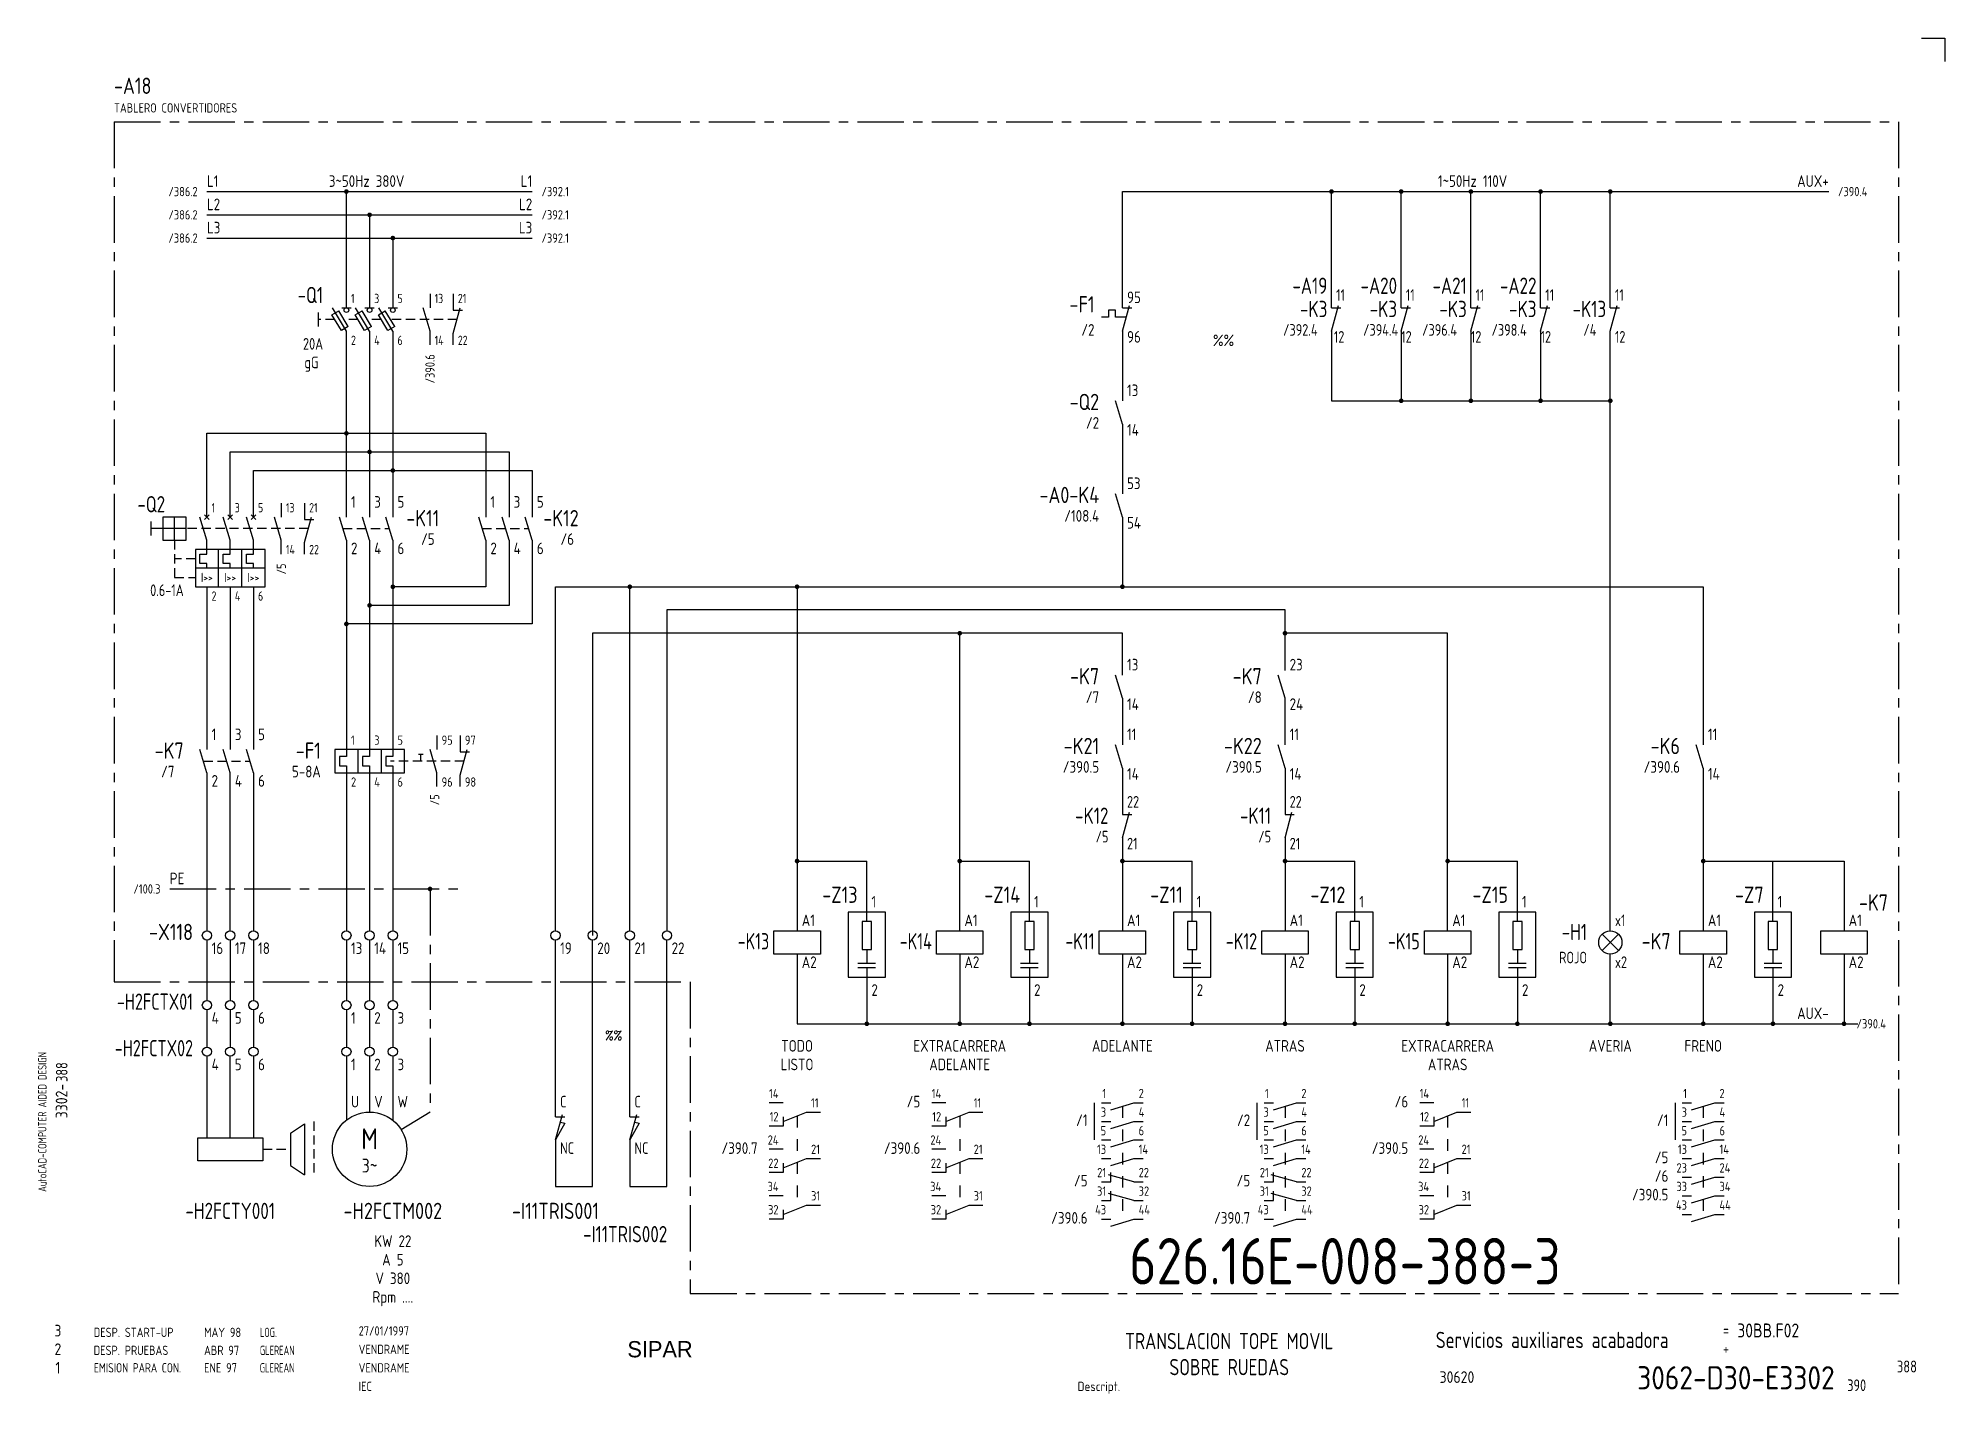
# Model space of a CAD drawing. Extents: x 10 to 420, y 5 to 297.
import ezdxf
from ezdxf.enums import TextEntityAlignment as Align

# ---------------------------------------------------------------- set-up
doc = ezdxf.new("R2010")
doc.units = 0
doc.header["$LTSCALE"] = 8
doc.header["$MEASUREMENT"] = 0
for name, pattern in [('CENTER', [2, 1.25, -0.25, 0.25, -0.25]), ('HIDDEN', [0.375, 0.25, -0.125]), ('HIDDEN1', [0.625, 0.3125, -0.3125])]:
    doc.linetypes.add(name, pattern=pattern)
doc.layers.get('0').update_dxf_attribs({"linetype": 'CONTINUOUS'})
doc.layers.add('CART', color=7, linetype='CONTINUOUS')
doc.styles.add('DIN', font='DIN', dxfattribs={"width": 0.85})
doc.styles.add('SIMPLEX', font='SIMPLEX', dxfattribs={"width": 0.9})
doc.styles.add('UNIV', font='UNIV')

# ---------------------------------------------------------------- blocks, each defined once
blk = doc.blocks.new('WB-FG100')
at = {"layer": 'CART', "color": 1}
for p, q in [((415, 297), (420, 297)), ((420, 297), (420, 292))]:
    blk.add_line(p, q, dxfattribs=at)
at = {"layer": 'CART', "color": 1, "style": 'DIN', "width": 0.8}
blk.add_text('AutoCAD-COMPUTER AIDED DESIGN', height=1.8, rotation=90, dxfattribs=at).set_placement((11.47, 48.84))
at = {"layer": 'CART', "color": 3, "style": 'DIN', "width": 0.8}
for s, p in [('=', (372.24, 17.91)), ('+', (372.24, 13.87))]:
    blk.add_text(s, height=2.5, dxfattribs=at).set_placement(p)
at = {"layer": 'CART', "color": 7, "style": 'DIN', "width": 0.9}
blk.add_attdef('FILE', text='', height=2.5, rotation=90, dxfattribs=at).set_placement((15.95, 68.38), align=Align.CENTER)
for tag, p in [('MOD-3', (13.92, 19)), ('MOD-2', (13.92, 15)), ('MOD-1', (13.92, 11)), ('NR.COMMESSA', (315, 9))]:
    blk.add_attdef(tag, text='', height=2.5, dxfattribs=at).set_placement(p, align=Align.MIDDLE)
at = {"layer": 'CART', "color": 7, "style": 'DIN'}
for tag, width, p in [('REV-3', 0.9, (21.66, 19)), ('DATA-3', 0.9, (45.37, 19)), ('NOME-3', 0.9, (57.37, 19)), ('REV-2', 0.9, (21.66, 15)), ('DATA-2', 0.9, (45.37, 15)), ('NOME-2', 0.9, (57.37, 15)), ('REV-1', 0.9, (21.66, 11)), ('DATA-1', 0.9, (45.37, 11)), ('NOME-1', 0.7, (57.37, 11))]:
    blk.add_attdef(tag, text='', height=2, dxfattribs=dict(at, width=width)).set_placement(p, align=Align.MIDDLE_LEFT)
at = {"layer": 'CART', "color": 7, "style": 'DIN', "width": 0.9}
for tag, p, height in [('DATA', (78.64, 17.94), 2), ('ESECUTORE', (78.64, 13.97), 2), ('CONTROLLORE', (78.64, 9.99), 2), ('SEGUE', (398.93, 5.65), 2.8), ('NORMA', (78.64, 6.01), 2)]:
    blk.add_attdef(tag, p, '', height=height, dxfattribs=at)
at = {"layer": 'CART', "color": 2, "style": 'DIN', "width": 0.9}
for tag, p in [('TITOLO-1/3', (266.5, 18.23)), ('TITOLO-1/2', (266.5, 15.73)), ('TITOLO-2/3', (266.5, 13.18)), ('TITOLO-2/2', (266.5, 10.68)), ('TITOLO-3/3', (266.5, 8.13))]:
    blk.add_attdef(tag, text='', height=3.5, dxfattribs=at).set_placement(p, align=Align.MIDDLE)
at = {"layer": 'CART', "color": 3, "style": 'DIN', "width": 0.9}
blk.add_attdef('ASSIEME', text='', height=3.5, dxfattribs=at).set_placement((334, 17), align=Align.MIDDLE)
at = {"layer": 'CART', "color": 3, "style": 'DIN', "width": 0.85}
for tag, p in [('=', (375.33, 16.63)), ('+', (375.33, 12.76))]:
    blk.add_attdef(tag, text='', height=3, dxfattribs=at).set_placement(p, align=Align.BOTTOM_LEFT)
at = {"layer": 'CART', "color": 3, "style": 'DIN', "width": 0.9}
blk.add_attdef('FOGLIO', text='', height=2.8, dxfattribs=at).set_placement((414.2, 9.56), align=Align.RIGHT)
at = {"layer": 'CART', "color": 2, "style": 'DIN', "width": 0.9}
blk.add_attdef('DISEGNO', text='', height=5, dxfattribs=at).set_placement((395.27, 6.35), align=Align.RIGHT)
at = {"layer": 'CART', "color": 1, "style": 'DIN', "width": 0.9}
blk.add_attdef('TIPOLOGIA', (233.37, 6), '', height=2, dxfattribs=at)
blk = doc.blocks.new('DESP')
at = {"linetype": 'Continuous', "style": 'DIN'}
for s, width, p in [('DESP. START-UP', 0.85, (21.62, 17.59)), ('MAY 98', 0.85, (45.38, 17.59)), ('LOG.', 0.7, (57.38, 17.59))]:
    blk.add_text(s, height=2, dxfattribs=dict(at, width=width)).set_placement(p)
blk = doc.blocks.new('D')
at = {"linetype": 'Continuous'}
blk.add_blockref('DESP', (-5.04, -5.13), dxfattribs=at)

msp = doc.modelspace()

# ---------------------------------------------------------------- linework, layer by layer
at = {"color": 3, "linetype": 'CENTER'}
for p, q in [((26, 279), (410, 279)), ((26, 279), (26, 94)), ((410, 279), (410, 27)), ((26, 94), (150, 94)), ((150, 94), (150, 27)), ((150, 27), (410, 27))]:
    msp.add_line(p, q, dxfattribs=at)
for p, q in [((46, 264), (116, 264)), ((76, 239), (76, 264)), ((46, 259), (116, 259)), ((81, 259), (81, 239)), ((46, 254), (116, 254)), ((86, 254), (86, 239)), ((70, 235), (70, 238)), ((72.9, 237.5), (74.37, 238.38)), ((76, 234), (73, 239)), ((76.4, 235), (74.37, 238.38)), ((75, 239), (77, 239)), ((77.9, 237.5), (79.37, 238.38)), ((81, 234), (78, 239)), ((81.4, 235), (79.37, 238.38)), ((80, 239), (82, 239)), ((82.9, 237.5), (84.37, 238.38)), ((86, 234), (83, 239)), ((86.4, 235), (84.37, 238.38)), ((85, 239), (87, 239)), ((94, 234), (92.5, 239)), ((94, 242), (94, 239)), ((99, 242), (99, 238.5)), ((99, 233.5), (100.5, 239)), ((99, 238.5), (101, 238.5)), ((241.5, 238.5), (240, 238.5)), ((240, 238.5), (240, 237)), ((241.5, 237), (241.5, 238.5)), ((243, 234), (244.5, 239.5)), ((243, 239), (245, 239)), ((288, 234), (289.5, 239.5)), ((288, 239), (290, 239)), ((303, 234), (304.5, 239.5)), ((303, 239), (305, 239)), ((318, 234), (319.5, 239.5)), ((318, 239), (320, 239)), ((333, 234), (334.5, 239.5)), ((333, 239), (335, 239)), ((348, 234), (349.5, 239.5)), ((348, 239), (350, 239)), ((74.93, 234.12), (72.9, 237.5)), ((76.4, 235), (74.93, 234.12)), ((76, 194), (76, 234)), ((79.93, 234.12), (77.9, 237.5)), ((81.4, 235), (79.93, 234.12)), ((81, 234), (81, 194)), ((84.93, 234.12), (82.9, 237.5)), ((86.4, 235), (84.93, 234.12)), ((86, 234), (86, 194)), ((94, 231), (94, 234)), ((240, 237), (238.5, 237)), ((243.82, 237), (241.5, 237)), ((99, 231), (99, 233.5)), ((243, 214), (241.5, 219)), ((62, 197), (62, 194)), ((67, 197), (67, 193.5)), ((243, 194), (241.5, 199)), ((34, 190), (34, 193)), ((36.5, 194), (36.5, 189)), ((41.5, 194), (36.5, 194)), ((39, 189), (39, 194)), ((41.5, 189), (41.5, 194)), ((46, 189), (44.5, 194)), ((45.5, 193.5), (46.5, 194.5)), ((45.5, 194.5), (46.5, 193.5)), ((51, 189), (49.5, 194)), ((50.5, 194.5), (51.5, 193.5)), ((50.5, 193.5), (51.5, 194.5)), ((56, 189), (54.5, 194)), ((55.5, 194.5), (56.5, 193.5)), ((55.5, 193.5), (56.5, 194.5)), ((62, 189), (60.5, 194)), ((67, 188.5), (68.5, 194)), ((67, 193.5), (69, 193.5)), ((76, 189), (74.5, 194)), ((81, 189), (79.5, 194)), ((86, 189), (84.5, 194)), ((106, 189), (104.5, 194)), ((111, 189), (109.5, 194)), ((116, 189), (114.5, 194)), ((41.5, 191.5), (34, 191.5)), ((36.5, 189), (41.5, 189)), ((46, 186), (46, 189)), ((51, 186), (51, 189)), ((56, 186), (56, 189)), ((62, 186), (62, 189)), ((76, 189), (76, 142.5)), ((81, 189), (81, 142.5)), ((86, 189), (86, 142.5)), ((43.5, 187), (43.5, 179)), ((58.5, 187), (43.5, 187)), ((44.5, 186), (46, 186)), ((44.5, 184), (44.5, 186)), ((48.5, 179), (48.5, 187)), ((49.5, 184), (49.5, 186)), ((49.5, 186), (51, 186)), ((53.5, 179), (53.5, 187)), ((54.5, 186), (56, 186)), ((54.5, 184), (54.5, 186)), ((58.5, 179), (58.5, 187)), ((67, 186), (67, 188.5)), ((58.5, 183), (43.5, 183)), ((46, 184), (44.5, 184)), ((46, 183), (46, 184)), ((51, 184), (49.5, 184)), ((51, 183), (51, 184)), ((56, 184), (54.5, 184)), ((56, 183), (56, 184)), ((43.5, 179), (58.5, 179)), ((243, 155), (241.5, 160)), ((278, 155), (276.5, 160)), ((46, 139), (44.5, 144)), ((51, 139), (49.5, 144)), ((56, 139), (54.5, 144)), ((88.5, 144), (73.5, 144)), ((73.5, 144), (73.5, 139)), ((76, 144), (76, 142.5)), ((78.5, 144), (78.5, 139)), ((81, 144), (81, 142.5)), ((83.5, 144), (83.5, 139)), ((86, 144), (86, 142.5)), ((88.5, 139), (88.5, 144)), ((95.5, 139), (94, 144)), ((95.5, 147), (95.5, 144)), ((100.5, 147), (100.5, 143.5)), ((100.5, 138.5), (102, 144)), ((243, 140), (241.5, 145)), ((278, 140), (276.5, 145)), ((368, 140), (366.5, 145)), ((76, 142.5), (74.5, 142.5)), ((74.5, 142.5), (74.5, 140.5)), ((74.5, 140.5), (76, 140.5)), ((76, 140.5), (76, 105)), ((76, 140.5), (76, 139)), ((81, 142.5), (79.5, 142.5)), ((79.5, 142.5), (79.5, 140.5)), ((79.5, 140.5), (81, 140.5)), ((81, 140.5), (81, 105)), ((81, 140.5), (81, 139)), ((86, 142.5), (84.5, 142.5)), ((84.5, 142.5), (84.5, 140.5)), ((84.5, 140.5), (86, 140.5)), ((86, 140.5), (86, 105)), ((86, 140.5), (86, 139)), ((91.5, 143), (92.5, 143)), ((92, 141.5), (92, 143)), ((100.5, 143.5), (102.5, 143.5)), ((73.5, 139), (88.5, 139)), ((95.5, 136), (95.5, 139)), ((100.5, 136), (100.5, 138.5)), ((243, 125), (244.5, 130.5)), ((243, 130), (245, 130)), ((278, 125), (279.5, 130.5)), ((278, 130), (280, 130)), ((173, 120), (188, 120)), ((188, 107), (188, 120)), ((208, 120), (223, 120)), ((223, 107), (223, 120)), ((243, 120), (258, 120)), ((258, 107), (258, 120)), ((278, 120), (293, 120)), ((293, 107), (293, 120)), ((313, 120), (328, 120)), ((328, 107), (328, 120)), ((368, 120), (398.3, 120)), ((383, 107), (383, 120)), ((187, 107), (187, 101)), ((189, 107), (187, 107)), ((189, 101), (189, 107)), ((222, 107), (222, 101)), ((224, 107), (222, 107)), ((224, 101), (224, 107)), ((257, 107), (257, 101)), ((259, 107), (257, 107)), ((259, 101), (259, 107)), ((292, 107), (292, 101)), ((294, 107), (292, 107)), ((294, 101), (294, 107)), ((327, 107), (327, 101)), ((329, 107), (327, 107)), ((329, 101), (329, 107)), ((382, 107), (382, 101)), ((384, 107), (382, 107)), ((384, 101), (384, 107)), ((46, 103), (46, 90)), ((51, 103), (51, 90)), ((56, 103), (56, 90)), ((76, 103), (76, 90)), ((81, 103), (81, 90)), ((86, 103), (86, 90)), ((187, 101), (189, 101)), ((188, 101), (188, 98)), ((222, 101), (224, 101)), ((223, 101), (223, 98)), ((257, 101), (259, 101)), ((258, 101), (258, 98)), ((292, 101), (294, 101)), ((293, 101), (293, 98)), ((327, 101), (329, 101)), ((328, 101), (328, 98)), ((382, 101), (384, 101)), ((383, 101), (383, 98)), ((186.1, 98), (189.9, 98)), ((189.9, 97), (186.1, 97)), ((188, 97), (188, 85)), ((221.1, 98), (224.9, 98)), ((224.9, 97), (221.1, 97)), ((223, 97), (223, 85)), ((256.1, 98), (259.9, 98)), ((259.9, 97), (256.1, 97)), ((258, 97), (258, 85)), ((291.1, 98), (294.9, 98)), ((294.9, 97), (291.1, 97)), ((293, 97), (293, 85)), ((326.1, 98), (329.9, 98)), ((329.9, 97), (326.1, 97)), ((328, 97), (328, 85)), ((381.1, 98), (384.9, 98)), ((384.9, 97), (381.1, 97)), ((383, 97), (383, 85)), ((46, 88), (46, 80)), ((51, 88), (51, 80)), ((56, 88), (56, 80)), ((76, 88), (76, 80)), ((81, 88), (81, 80)), ((86, 88), (86, 80)), ((51, 60.5), (51, 78)), ((76, 78), (76, 64.24)), ((81, 78), (81, 66)), ((86, 78), (86, 64.24)), ((170, 68), (167, 68)), ((170, 64), (175, 66)), ((175, 66), (178, 66)), ((205, 68), (202, 68)), ((205, 64), (210, 66)), ((210, 66), (213, 66)), ((237, 60), (237, 68)), ((238.5, 68), (240.5, 68)), ((240.5, 66.5), (245.5, 68)), ((245.5, 68), (247.5, 68)), ((272, 60), (272, 68)), ((273.5, 68), (275.5, 68)), ((275.5, 66.5), (280.5, 68)), ((280.5, 68), (282.5, 68)), ((310, 68), (307, 68)), ((310, 64), (315, 66)), ((315, 66), (318, 66)), ((362, 60), (362, 68)), ((363.5, 68), (365.5, 68)), ((365.5, 66.5), (370.5, 68)), ((370.5, 68), (372.5, 68)), ((64, 61.5), (67, 63.5)), ((67, 63.5), (67, 52.5)), ((121, 60), (122.5, 65.5)), ((121, 65), (123, 65)), ((123.02, 63.59), (121, 60)), ((122.06, 63.86), (123.02, 63.59)), ((137, 60), (138.5, 65.5)), ((137, 65), (139, 65)), ((139.02, 63.59), (137, 60)), ((138.06, 63.86), (139.02, 63.59)), ((170, 63), (167, 63)), ((170, 65), (170, 63)), ((205, 63), (202, 63)), ((205, 65), (205, 63)), ((238.5, 64), (240.5, 64)), ((240.5, 62.5), (245.5, 64)), ((245.5, 64), (247.5, 64)), ((273.5, 64), (275.5, 64)), ((275.5, 62.5), (280.5, 64)), ((280.5, 64), (282.5, 64)), ((310, 63), (307, 63)), ((310, 65), (310, 63)), ((363.5, 64), (365.5, 64)), ((365.5, 62.5), (370.5, 64)), ((370.5, 64), (372.5, 64)), ((44, 55.5), (44, 60.5)), ((44, 60.5), (58, 60.5)), ((58, 60.5), (58, 55.5)), ((64, 61.5), (64, 54.5)), ((170, 58), (167, 58)), ((205, 58), (202, 58)), ((238.5, 60), (240.5, 60)), ((240.5, 58.5), (245.5, 60)), ((245.5, 60), (247.5, 60)), ((273.5, 60), (275.5, 60)), ((275.5, 58.5), (280.5, 60)), ((280.5, 60), (282.5, 60)), ((310, 58), (307, 58)), ((363.5, 60), (365.5, 60)), ((365.5, 58.5), (370.5, 60)), ((370.5, 60), (372.5, 60)), ((58, 55.5), (44, 55.5)), ((64, 54.5), (67, 52.5)), ((170, 54), (175, 56)), ((170, 55), (170, 53)), ((175, 56), (178, 56)), ((205, 54), (210, 56)), ((205, 55), (205, 53)), ((210, 56), (213, 56)), ((238.5, 56), (240.5, 56)), ((240.5, 54.5), (245.5, 56)), ((245.5, 56), (247.5, 56)), ((273.5, 56), (275.5, 56)), ((275.5, 54.5), (280.5, 56)), ((280.5, 56), (282.5, 56)), ((310, 54), (315, 56)), ((310, 55), (310, 53)), ((315, 56), (318, 56)), ((363.5, 56), (365.5, 56)), ((365.5, 54.5), (370.5, 56)), ((370.5, 56), (372.5, 56)), ((170, 53), (167, 53)), ((205, 53), (202, 53)), ((238.5, 51), (240.5, 51)), ((245.5, 51), (240, 52.5)), ((240.5, 51), (240.5, 53)), ((245.5, 51), (247.5, 51)), ((273.5, 51), (275.5, 51)), ((280.5, 51), (275, 52.5)), ((275.5, 51), (275.5, 53)), ((280.5, 51), (282.5, 51)), ((310, 53), (307, 53)), ((363.5, 52), (365.5, 52)), ((365.5, 50.5), (370.5, 52)), ((370.5, 52), (372.5, 52)), ((170, 48), (167, 48)), ((170, 44), (175, 46)), ((175, 46), (178, 46)), ((205, 48), (202, 48)), ((205, 44), (210, 46)), ((210, 46), (213, 46)), ((238.5, 47), (240.5, 47)), ((245.5, 47), (240, 48.5)), ((240.5, 47), (240.5, 49)), ((245.5, 47), (247.5, 47)), ((273.5, 47), (275.5, 47)), ((280.5, 47), (275, 48.5)), ((275.5, 47), (275.5, 49)), ((280.5, 47), (282.5, 47)), ((310, 48), (307, 48)), ((310, 44), (315, 46)), ((315, 46), (318, 46)), ((363.5, 48), (365.5, 48)), ((365.5, 46.5), (370.5, 48)), ((370.5, 48), (372.5, 48)), ((170, 43), (167, 43)), ((170, 45), (170, 43)), ((205, 43), (202, 43)), ((205, 45), (205, 43)), ((238.5, 43), (240.5, 43)), ((240.5, 41.5), (245.5, 43)), ((245.5, 43), (247.5, 43)), ((273.5, 43), (275.5, 43)), ((275.5, 41.5), (280.5, 43)), ((280.5, 43), (282.5, 43)), ((310, 43), (307, 43)), ((310, 45), (310, 43)), ((363.5, 44), (365.5, 44)), ((365.5, 42.5), (370.5, 44)), ((370.5, 44), (372.5, 44))]:
    msp.add_line(p, q)
at = {"color": 7}
for p, q in [((243, 239), (243, 264)), ((243, 264), (395, 264)), ((288, 239), (288, 264)), ((303, 239), (303, 264)), ((318, 239), (318, 264)), ((333, 239), (333, 264)), ((348, 239), (348, 264)), ((243, 234), (243, 219)), ((288, 234), (288, 219)), ((303, 234), (303, 219)), ((318, 234), (318, 219)), ((333, 234), (333, 219)), ((348, 105), (348, 234)), ((243, 214), (243, 199)), ((46, 212), (106, 212)), ((106, 212), (106, 194)), ((51, 208), (111, 208)), ((111, 208), (111, 194)), ((56, 204), (116, 204)), ((116, 204), (116, 194)), ((243, 194), (243, 179)), ((106, 189), (106, 179)), ((111, 189), (111, 175)), ((116, 189), (116, 171)), ((106, 179), (86, 179)), ((173, 179), (173, 105)), ((111, 175), (81, 175)), ((116, 171), (76, 171)), ((243, 155), (243, 145)), ((243, 140), (243, 130)), ((278, 140), (278, 130)), ((243, 125), (243, 105)), ((278, 125), (278, 105)), ((184, 109), (184, 95)), ((192, 109), (184, 109)), ((192, 95), (192, 109)), ((219, 109), (219, 95)), ((227, 109), (219, 109)), ((227, 95), (227, 109)), ((254, 109), (254, 95)), ((262, 109), (254, 109)), ((262, 95), (262, 109)), ((289, 109), (289, 95)), ((297, 109), (289, 109)), ((297, 95), (297, 109)), ((324, 109), (324, 95)), ((332, 109), (324, 109)), ((332, 95), (332, 109)), ((379, 109), (379, 95)), ((387, 109), (379, 109)), ((387, 95), (387, 109)), ((173, 100), (173, 85)), ((208, 100), (208, 85)), ((243, 100), (243, 85)), ((278, 100), (278, 85)), ((313, 100), (313, 85)), ((348, 85), (348, 100)), ((368, 100), (368, 85)), ((398.3, 100), (398.3, 85)), ((184, 95), (192, 95)), ((219, 95), (227, 95)), ((254, 95), (262, 95)), ((289, 95), (297, 95)), ((324, 95), (332, 95)), ((379, 95), (387, 95)), ((173, 85), (401.25, 85))]:
    msp.add_line(p, q, dxfattribs=at)
at = {"linetype": 'HIDDEN'}
for p, q in [((73.5, 236.5), (70, 236.5)), ((78.5, 236.5), (75.5, 236.5)), ((83.5, 236.5), (80.5, 236.5)), ((99.82, 236.5), (85.5, 236.5)), ((39, 189), (39, 181)), ((67.82, 191.5), (41.5, 191.5)), ((75.25, 191.5), (85.25, 191.5)), ((105.25, 191.5), (115.25, 191.5)), ((43.5, 185), (39, 185)), ((39, 181), (43.5, 181)), ((45.25, 141.5), (55.25, 141.5)), ((101.32, 141.5), (85.5, 141.5)), ((69, 64), (69, 52)), ((58, 58), (64, 58))]:
    msp.add_line(p, q, dxfattribs=at)
at = {"linetype": 'Continuous'}
for p, q in [((288, 219), (348, 219)), ((46, 194), (46, 212)), ((51, 194), (51, 208)), ((56, 194), (56, 204)), ((46, 179), (46, 144)), ((51, 179), (51, 144)), ((56, 179), (56, 144)), ((121, 105), (121, 179)), ((121, 179), (368, 179)), ((137, 105), (137, 179)), ((368, 179), (368, 145)), ((278, 174), (145, 174)), ((145, 174), (145, 105)), ((278, 161), (278, 174)), ((243, 169), (129, 169)), ((129, 169), (129, 104)), ((208, 105), (208, 169)), ((243, 160), (243, 169)), ((313, 169), (278, 169)), ((313, 105), (313, 169)), ((278, 145), (278, 155)), ((368, 140), (368, 105)), ((46, 139), (46, 105)), ((51, 105), (51, 139)), ((56, 139), (56, 105)), ((398.3, 120), (398.3, 105)), ((121, 65), (121, 103)), ((129, 50), (129, 103)), ((137, 65), (137, 103)), ((145, 50), (145, 103)), ((168, 105), (178, 105)), ((168, 100), (168, 105)), ((178, 105), (178, 100)), ((203, 105), (213, 105)), ((203, 100), (203, 105)), ((213, 105), (213, 100)), ((238, 100), (238, 105)), ((238, 105), (248, 105)), ((248, 105), (248, 100)), ((273, 100), (273, 105)), ((273, 105), (283, 105)), ((283, 105), (283, 100)), ((308, 105), (318, 105)), ((308, 100), (308, 105)), ((318, 105), (318, 100)), ((346.23, 100.73), (349.77, 104.27)), ((349.77, 100.73), (346.23, 104.27)), ((363, 105), (373, 105)), ((363, 100), (363, 105)), ((373, 105), (373, 100)), ((393.3, 100), (393.3, 105)), ((393.3, 105), (403.3, 105)), ((403.3, 105), (403.3, 100)), ((178, 100), (168, 100)), ((213, 100), (203, 100)), ((248, 100), (238, 100)), ((283, 100), (273, 100)), ((318, 100), (308, 100)), ((373, 100), (363, 100)), ((403.3, 100), (393.3, 100)), ((46, 78), (46, 60.5)), ((56, 78), (56, 60.5)), ((121, 60), (121, 50)), ((137, 60), (137, 50)), ((121, 50), (129, 50)), ((137, 50), (145, 50))]:
    msp.add_line(p, q, dxfattribs=at)
at = {"color": 7, "linetype": 'CENTER'}
msp.add_line((38, 114), (101, 114), dxfattribs=at)
at = {"linetype": 'CENTER'}
for p, q in [((94, 114), (94, 66)), ((94, 66), (87.81, 62.19))]:
    msp.add_line(p, q, dxfattribs=at)
at = {"linetype": 'HIDDEN1'}
for p, q in [((243, 67.25), (243, 42.25)), ((278, 67.25), (278, 42.25)), ((368, 67.25), (368, 43.25)), ((173, 65.2), (173, 45.2)), ((208, 65.2), (208, 45.2)), ((313, 65.2), (313, 45.2))]:
    msp.add_line(p, q, dxfattribs=at)
at = {"const_width": 0.5}
for points in [[(75.75, 264, 1), (76.25, 264, 1)], [(80.75, 259, 1), (81.25, 259, 1)], [(85.75, 254, 1), (86.25, 254, 1)], [(172.75, 120, 1), (173.25, 120, 1)], [(207.75, 120, 1), (208.25, 120, 1)], [(242.75, 120, 1), (243.25, 120, 1)], [(277.75, 120, 1), (278.25, 120, 1)], [(312.75, 120, 1), (313.25, 120, 1)], [(367.75, 120, 1), (368.25, 120, 1)], [(187.75, 85, 1), (188.25, 85, 1)], [(222.75, 85, 1), (223.25, 85, 1)], [(257.75, 85, 1), (258.25, 85, 1)], [(292.75, 85, 1), (293.25, 85, 1)], [(327.75, 85, 1), (328.25, 85, 1)], [(382.75, 85, 1), (383.25, 85, 1)]]:
    msp.add_lwpolyline(points, format="xyb", close=True, dxfattribs=at)
at = {"linetype": 'Continuous', "const_width": 0.5}
for points in [[(287.75, 264, 1), (288.25, 264, 1)], [(302.75, 264, 1), (303.25, 264, 1)], [(317.75, 264, 1), (318.25, 264, 1)], [(332.75, 264, 1), (333.25, 264, 1)], [(347.75, 264, 1), (348.25, 264, 1)], [(302.75, 219, 1), (303.25, 219, 1)], [(317.75, 219, 1), (318.25, 219, 1)], [(332.75, 219, 1), (333.25, 219, 1)], [(136.75, 179, 1), (137.25, 179, 1)], [(172.75, 179, 1), (173.25, 179, 1)], [(242.75, 179, 1), (243.25, 179, 1)], [(207.75, 169, 1), (208.25, 169, 1)], [(277.75, 169, 1), (278.25, 169, 1)], [(312.75, 85, 1), (313.25, 85, 1)], [(347.75, 85, 1), (348.25, 85, 1)]]:
    msp.add_lwpolyline(points, format="xyb", close=True, dxfattribs=at)
at = {"color": 7, "const_width": 0.5}
for points in [[(347.75, 219, 1), (348.25, 219, 1)], [(75.75, 212, 1), (76.25, 212, 1)], [(80.75, 208, 1), (81.25, 208, 1)], [(85.75, 204, 1), (86.25, 204, 1)], [(85.75, 179, 1), (86.25, 179, 1)], [(80.75, 175, 1), (81.25, 175, 1)], [(75.75, 171, 1), (76.25, 171, 1)], [(93.75, 114, 1), (94.25, 114, 1)], [(207.75, 85, 1), (208.25, 85, 1)], [(242.75, 85, 1), (243.25, 85, 1)], [(277.75, 85, 1), (278.25, 85, 1)], [(367.75, 85, 1), (368.25, 85, 1)], [(398.05, 85, 1), (398.55, 85, 1)]]:
    msp.add_lwpolyline(points, format="xyb", close=True, dxfattribs=at)
for centre, radius in [((76, 238.5), 0.5), ((81, 238.5), 0.5), ((86, 238.5), 0.5), ((46, 104), 1), ((51, 104), 1), ((56, 104), 1), ((76, 104), 1), ((81, 104), 1), ((86, 104), 1), ((121, 104), 1), ((129, 104), 1), ((137, 104), 1), ((145, 104), 1), ((348, 102.5), 2.5), ((46, 89), 1), ((51, 89), 1), ((56, 89), 1), ((76, 89), 1), ((81, 89), 1), ((86, 89), 1), ((46, 79), 1), ((51, 79), 1), ((56, 79), 1), ((76, 79), 1), ((81, 79), 1), ((86, 79), 1)]:
    msp.add_circle(centre, radius)
at = {"color": 3}
msp.add_circle((81, 58), 8, dxfattribs=at)

# ---------------------------------------------------------------- block references
at = {"linetype": 'Continuous'}
msp.add_blockref('D', (5.06, 5.16), dxfattribs=at)
at = {"layer": 'CART'}
ref = msp.add_blockref('WB-FG100', (0, 0), dxfattribs=at)
ref.add_attrib('TIPOLOGIA', 'Descript.', (233.37, 6), dxfattribs={"color": 1, "height": 2, "style": 'DIN', "width": 0.9})
ref.add_attrib('ASSIEME', 'Servicios auxiliares acabadora', dxfattribs={"color": 3, "height": 3.5, "style": 'DIN', "width": 0.8}).set_placement((335.5, 17), align=Align.MIDDLE)
ref.add_attrib('=', '30BB.F02', dxfattribs={"color": 3, "height": 3, "style": 'DIN', "width": 0.85}).set_placement((375.33, 16.63), align=Align.BOTTOM_LEFT)
ref.add_attrib('NR.COMMESSA', '30620', dxfattribs={"color": 7, "height": 2.5, "style": 'DIN', "width": 0.9}).set_placement((315, 9), align=Align.MIDDLE)
ref.add_attrib('DISEGNO', '3062-D30-E3302', dxfattribs={"color": 2, "height": 5, "style": 'DIN', "width": 0.9}).set_placement((396.29, 6.35), align=Align.RIGHT)
ref.add_attrib('DATA', '27/01/1997', (78.64, 17.94), dxfattribs={"color": 7, "height": 2, "style": 'DIN', "width": 0.85})
ref.add_attrib('ESECUTORE', 'VENDRAME', (78.64, 13.97), dxfattribs={"color": 7, "height": 2, "style": 'DIN', "width": 0.85})
ref.add_attrib('CONTROLLORE', 'VENDRAME', (78.64, 9.99), dxfattribs={"color": 7, "height": 2, "style": 'DIN', "width": 0.85})
ref.add_attrib('NORMA', 'IEC', (78.64, 6.01), dxfattribs={"color": 7, "height": 2, "style": 'DIN', "width": 0.85})
ref.add_attrib('MOD-1', '1', dxfattribs={"color": 7, "height": 2.5, "style": 'DIN', "width": 0.9}).set_placement((13.92, 11), align=Align.MIDDLE)
ref.add_attrib('REV-1', 'EMISION PARA CON.', dxfattribs={"color": 7, "height": 2, "style": 'DIN', "width": 0.8}).set_placement((21.66, 11), align=Align.MIDDLE_LEFT)
ref.add_attrib('DATA-1', 'ENE 97', dxfattribs={"color": 7, "height": 2, "style": 'DIN', "width": 0.85}).set_placement((45.37, 11), align=Align.MIDDLE_LEFT)
ref.add_attrib('NOME-1', 'GLEREAN', dxfattribs={"color": 7, "height": 2, "style": 'DIN', "width": 0.7}).set_placement((57.37, 11), align=Align.MIDDLE_LEFT)
ref.add_attrib('MOD-2', '2', dxfattribs={"color": 7, "height": 2.5, "style": 'DIN', "width": 0.9}).set_placement((13.92, 15), align=Align.MIDDLE)
ref.add_attrib('MOD-3', '3', dxfattribs={"color": 7, "height": 2.5, "style": 'DIN', "width": 0.9}).set_placement((13.92, 19), align=Align.MIDDLE)
ref.add_attrib('FILE', '3302-', dxfattribs={"color": 7, "height": 2.5, "rotation": 90, "style": 'DIN', "width": 0.9}).set_placement((15.95, 68.38), align=Align.CENTER)

# ---------------------------------------------------------------- texts
at = {"color": 3, "style": 'DIN', "width": 0.85}
msp.add_text('-A18', height=3.5, dxfattribs=at).set_placement((26, 285))
at = {"style": 'DIN'}
for s, height, width, p in [('TABLERO CONVERTIDORES', 2, 0.85, (26, 281)), ('L1', 2.5, 0.85, (46, 265)), ('L2', 2.5, 0.85, (46, 260)), ('L3', 2.5, 0.85, (46, 255)), ('95', 2.5, 0.85, (244, 240)), ('11', 2.5, 0.8, (289, 240.5)), ('11', 2.5, 0.8, (304, 240.5)), ('11', 2.5, 0.8, (319, 240.5)), ('11', 2.5, 0.8, (334, 240.5)), ('11', 2.5, 0.8, (349, 240.5)), ('1', 2, 0.8, (77, 240)), ('3', 2, 0.8, (82, 240)), ('5', 2, 0.8, (87, 240)), ('13', 2, 0.8, (95, 240)), ('21', 2, 0.8, (100, 240)), ('96', 2.5, 0.85, (244, 231.5)), ('12', 2.5, 0.8, (288.51, 231.5)), ('12', 2.5, 0.8, (303, 231.5)), ('12', 2.5, 0.8, (318, 231.5)), ('12', 2.5, 0.8, (333, 231.5)), ('12', 2.5, 0.8, (349, 231.5)), ('2', 2, 0.8, (77, 231)), ('4', 2, 0.8, (82, 231)), ('6', 2, 0.8, (87, 231)), ('14', 2, 0.8, (95, 231)), ('22', 2, 0.8, (100, 231)), ('%%', 2.5, 0.85, (262.5, 230.75)), ('13', 2.5, 0.85, (244, 220)), ('14', 2.5, 0.85, (244, 211.5)), ('53', 2.5, 0.85, (244, 200)), ('1', 2, 0.8, (47, 195)), ('3', 2, 0.8, (52, 195)), ('5', 2, 0.8, (57, 195)), ('13', 2, 0.8, (63, 195)), ('21', 2, 0.8, (68, 195)), ('1', 2.5, 0.85, (77, 196)), ('3', 2.5, 0.85, (82, 196)), ('5', 2.5, 0.85, (87, 196)), ('1', 2.5, 0.85, (107, 196)), ('3', 2.5, 0.85, (112, 196)), ('5', 2.5, 0.85, (117, 196)), ('54', 2.5, 0.85, (244, 191.5)), ('14', 2, 0.8, (63, 186)), ('22', 2, 0.8, (68, 186)), ('2', 2.5, 0.85, (77, 186)), ('4', 2.5, 0.85, (82, 186)), ('6', 2.5, 0.85, (87, 186)), ('2', 2.5, 0.85, (107, 186)), ('4', 2.5, 0.85, (112, 186)), ('6', 2.5, 0.85, (117, 186)), ('2', 2, 0.8, (47, 176)), ('4', 2, 0.8, (52, 176)), ('6', 2, 0.8, (57, 176)), ('13', 2.5, 0.85, (244, 161)), ('23', 2.5, 0.85, (279, 161)), ('14', 2.5, 0.85, (244, 152.5)), ('24', 2.5, 0.85, (279, 152.5)), ('1', 2.5, 0.85, (47, 146)), ('3', 2.5, 0.85, (52, 146)), ('5', 2.5, 0.85, (57, 146)), ('11', 2.5, 0.85, (244, 146)), ('11', 2.5, 0.85, (279, 146)), ('11', 2.5, 0.85, (369, 146)), ('1', 2, 0.85, (77, 145)), ('3', 2, 0.85, (82, 145)), ('5', 2, 0.85, (87, 145)), ('95', 2, 0.85, (96.5, 145)), ('97', 2, 0.85, (101.5, 145)), ('14', 2.5, 0.85, (244, 137.5)), ('14', 2.5, 0.85, (279, 137.5)), ('14', 2.5, 0.85, (369, 137.5)), ('2', 2.5, 0.85, (47, 136)), ('4', 2.5, 0.85, (52, 136)), ('6', 2.5, 0.85, (57, 136)), ('2', 2, 0.85, (77, 136)), ('4', 2, 0.85, (82, 136)), ('6', 2, 0.85, (87, 136)), ('96', 2, 0.85, (96.5, 136)), ('98', 2, 0.85, (101.5, 136)), ('22', 2.5, 0.8, (244, 131.5)), ('22', 2.5, 0.8, (279, 131.5)), ('21', 2.5, 0.8, (244, 122.5)), ('21', 2.5, 0.8, (279, 122.5)), ('PE', 2.5, 0.85, (38, 115)), ('1', 2.5, 0.85, (189, 110)), ('1', 2.5, 0.85, (224, 110)), ('1', 2.5, 0.85, (259, 110)), ('1', 2.5, 0.85, (294, 110)), ('1', 2.5, 0.85, (329, 110)), ('1', 2.5, 0.85, (384, 110)), ('A1', 2.5, 0.85, (174, 106)), ('A1', 2.5, 0.85, (209, 106)), ('A1', 2.5, 0.85, (244, 106)), ('A1', 2.5, 0.85, (279, 106)), ('A1', 2.5, 0.85, (314, 106)), ('A1', 2.5, 0.85, (369, 106)), ('A1', 2.5, 0.85, (399.3, 106)), ('16', 2.5, 0.85, (47, 100)), ('17', 2.5, 0.85, (52, 100)), ('18', 2.5, 0.85, (57, 100)), ('13', 2.5, 0.85, (77, 100)), ('14', 2.5, 0.85, (82, 100)), ('15', 2.5, 0.85, (87, 100)), ('19', 2.5, 0.85, (122, 100)), ('20', 2.5, 0.85, (130, 100)), ('21', 2.5, 0.85, (138, 100)), ('22', 2.5, 0.85, (146, 100)), ('A2', 2.5, 0.85, (174, 97)), ('A2', 2.5, 0.85, (209, 97)), ('A2', 2.5, 0.85, (244, 97)), ('A2', 2.5, 0.85, (279, 97)), ('A2', 2.5, 0.85, (314, 97)), ('A2', 2.5, 0.85, (369, 97)), ('A2', 2.5, 0.85, (399.3, 97)), ('2', 2.5, 0.85, (189, 91)), ('2', 2.5, 0.85, (224, 91)), ('2', 2.5, 0.85, (259, 91)), ('2', 2.5, 0.85, (294, 91)), ('2', 2.5, 0.85, (329, 91)), ('2', 2.5, 0.85, (384, 91)), ('4', 2.5, 0.85, (47, 85)), ('5', 2.5, 0.85, (52, 85)), ('6', 2.5, 0.85, (57, 85)), ('1', 2.5, 0.85, (77, 85)), ('2', 2.5, 0.85, (82, 85)), ('3', 2.5, 0.85, (87, 85)), ('4', 2.5, 0.85, (47, 75)), ('5', 2.5, 0.85, (52, 75)), ('6', 2.5, 0.85, (57, 75)), ('1', 2.5, 0.85, (77, 75)), ('2', 2.5, 0.85, (82, 75)), ('3', 2.5, 0.85, (87, 75)), ('2', 2, 0.85, (246.5, 69)), ('2', 2, 0.85, (281.5, 69)), ('2', 2, 0.85, (371.5, 69)), ('U', 2.5, 0.85, (77, 67)), ('V', 2.5, 0.85, (82, 67)), ('W', 2.5, 0.85, (87, 67)), ('11', 2, 0.85, (176, 67)), ('11', 2, 0.85, (211, 67)), ('4', 2, 0.85, (246.5, 65)), ('4', 2, 0.85, (281.5, 65)), ('11', 2, 0.85, (316, 67)), ('4', 2, 0.85, (371.5, 65)), ('6', 2, 0.85, (246.5, 61)), ('6', 2, 0.85, (281.5, 61)), ('6', 2, 0.85, (371.5, 61)), ('21', 2, 0.85, (176, 57)), ('21', 2, 0.85, (211, 57)), ('14', 2, 0.85, (246.5, 57)), ('14', 2, 0.85, (281.5, 57)), ('21', 2, 0.85, (316, 57)), ('14', 2, 0.85, (371.5, 57)), ('22', 2, 0.85, (246.5, 52)), ('22', 2, 0.85, (281.5, 52)), ('24', 2, 0.85, (371.5, 53)), ('32', 2, 0.85, (246.5, 48)), ('32', 2, 0.85, (281.5, 48)), ('34', 2, 0.85, (371.5, 49)), ('31', 2, 0.85, (176, 47)), ('31', 2, 0.85, (211, 47)), ('44', 2, 0.85, (246.5, 44)), ('44', 2, 0.85, (281.5, 44)), ('31', 2, 0.85, (316, 47)), ('44', 2, 0.85, (371.5, 45)), ('390', 2.5, 0.8, (399, 6))]:
    msp.add_text(s, height=height, dxfattribs=dict(at, width=width)).set_placement(p)
for s, height, width, p in [('3~50Hz 380V ', 2.5, 0.85, (81, 265)), ('1~50Hz 110V ', 2.5, 0.85, (319, 265)), ('I>>', 2, 0.8, (46, 180)), ('I>>', 2, 0.8, (51, 180)), ('I>>', 2, 0.8, (56, 180)), ('TODO', 2.5, 0.85, (173, 79)), ('EXTRACARRERA', 2.5, 0.85, (208, 79)), ('ADELANTE', 2.5, 0.85, (243, 79)), ('ATRAS', 2.5, 0.85, (278, 79)), ('EXTRACARRERA', 2.5, 0.85, (313, 79)), ('AVERIA', 2.5, 0.85, (348, 79)), ('FRENO', 2.5, 0.85, (368, 79)), ('LISTO', 2.5, 0.85, (173, 75)), ('ADELANTE', 2.5, 0.85, (208, 75)), ('ATRAS', 2.5, 0.85, (313, 75)), ('3~', 3, 0.85, (81, 53)), ('KW 22', 2.5, 0.85, (86, 37)), ('A 5', 2.5, 0.85, (86, 33)), ('V 380', 2.5, 0.85, (86, 29)), ('Rpm ....', 2.5, 0.85, (86, 25))]:
    msp.add_text(s, height=height, dxfattribs=dict(at, width=width)).set_placement(p, align=Align.CENTER)
for s, height, width, p in [('L1', 2.5, 0.85, (116, 265)), ('/386.2', 2, 0.85, (44, 263)), ('/386.2', 2, 0.85, (44, 258)), ('L2', 2.5, 0.85, (116, 260)), ('/386.2', 2, 0.85, (44, 253)), ('L3', 2.5, 0.85, (116, 255)), ('/2', 2.5, 0.85, (237, 233)), ('/392.4', 2.5, 0.8, (285, 233)), ('/394.4', 2.5, 0.8, (302.35, 233)), ('/396.4', 2.5, 0.8, (315, 233)), ('/398.4', 2.5, 0.8, (330, 233)), ('/4', 2.5, 0.8, (345, 233)), ('20A', 2.5, 0.8, (71, 230)), ('gG', 2.5, 0.8, (70, 226)), ('/2', 2.5, 0.85, (238, 213)), ('/108.4', 2.5, 0.85, (238, 193)), ('/5', 2.5, 0.85, (95, 188)), ('/6', 2.5, 0.85, (125, 188)), ('0.6-1A', 2.5, 0.8, (41, 177)), ('/7', 2.5, 0.85, (238, 154)), ('/8', 2.5, 0.85, (273, 154)), ('/7', 2.5, 0.85, (39, 138)), ('5-8A', 2.5, 0.85, (70.5, 138)), ('/390.5', 2.5, 0.85, (238, 139)), ('/390.5', 2.5, 0.85, (273, 139)), ('/390.6', 2.5, 0.85, (363, 139)), ('/5', 2.5, 0.8, (240, 124)), ('/5', 2.5, 0.8, (275, 124)), ('/100.3', 2, 0.85, (36, 113)), ('14', 2, 0.85, (169, 69)), ('14', 2, 0.85, (204, 69)), ('1', 2, 0.85, (239.5, 69)), ('1', 2, 0.85, (274.5, 69)), ('14', 2, 0.85, (309, 69)), ('1', 2, 0.85, (364.5, 69)), ('12', 2, 0.85, (169, 64)), ('/5', 2.5, 0.85, (199.5, 67)), ('12', 2, 0.85, (204, 64)), ('3', 2, 0.85, (239.5, 65)), ('3', 2, 0.85, (274.5, 65)), ('/6', 2.5, 0.85, (304.5, 67)), ('12', 2, 0.85, (309, 64)), ('3', 2, 0.85, (364.5, 65)), ('/1', 2.5, 0.85, (235.5, 63)), ('5', 2, 0.85, (239.5, 61)), ('/2', 2.5, 0.85, (270.5, 63)), ('5', 2, 0.85, (274.5, 61)), ('/1', 2.5, 0.85, (360.5, 63)), ('5', 2, 0.85, (364.5, 61)), ('/390.7', 2.5, 0.85, (164.5, 57)), ('24', 2, 0.85, (169, 59)), ('/390.6', 2.5, 0.85, (199.5, 57)), ('24', 2, 0.85, (204, 59)), ('13', 2, 0.85, (239.5, 57)), ('13', 2, 0.85, (274.5, 57)), ('/390.5', 2.5, 0.85, (304.5, 57)), ('24', 2, 0.85, (309, 59)), ('/5', 2.5, 0.85, (360.5, 55)), ('13', 2, 0.85, (364.5, 57)), ('22', 2, 0.85, (169, 54)), ('22', 2, 0.85, (204, 54)), ('21', 2, 0.85, (239.5, 52)), ('21', 2, 0.85, (274.5, 52)), ('22', 2, 0.85, (309, 54)), ('/6', 2.5, 0.85, (360.5, 51)), ('23', 2, 0.85, (364.5, 53)), ('34', 2, 0.85, (169, 49)), ('34', 2, 0.85, (204, 49)), ('/5', 2.5, 0.85, (235.5, 50)), ('31', 2, 0.85, (239.5, 48)), ('/5', 2.5, 0.85, (270.5, 50)), ('31', 2, 0.85, (274.5, 48)), ('34', 2, 0.85, (309, 49)), ('/390.5', 2.5, 0.85, (360.5, 47)), ('33', 2, 0.85, (364.5, 49)), ('32', 2, 0.85, (169, 44)), ('32', 2, 0.85, (204, 44)), ('43', 2, 0.85, (239.5, 44)), ('43', 2, 0.85, (274.5, 44)), ('32', 2, 0.85, (309, 44)), ('43', 2, 0.85, (364.5, 45)), ('/390.6', 2.5, 0.85, (235.5, 42)), ('/390.7', 2.5, 0.85, (270.5, 42))]:
    msp.add_text(s, height=height, dxfattribs=dict(at, width=width)).set_placement(p, align=Align.RIGHT)
at = {"color": 7, "style": 'DIN', "width": 0.85}
for s, p in [('AUX+', (395, 265)), ('AUX-', (395, 86))]:
    msp.add_text(s, height=2.5, dxfattribs=at).set_placement(p, align=Align.RIGHT)
for s, p in [('/392.1', (118, 263)), ('/390.4', (397, 263)), ('/392.1', (118, 258)), ('/392.1', (118, 253)), ('/390.4', (401, 84))]:
    msp.add_text(s, height=2, dxfattribs=at).set_placement(p)
at = {"color": 3, "style": 'DIN'}
for s, height, width, p in [('-Q1', 3.5, 0.8, (71, 240)), ('-A19', 3.5, 0.8, (287.12, 242)), ('-A20', 3.5, 0.8, (302.12, 242)), ('-A21', 3.5, 0.8, (317.12, 242)), ('-A22', 3.5, 0.8, (332.12, 242)), ('-F1', 3.5, 0.85, (237, 238)), ('-K3', 3.5, 0.8, (287.12, 237)), ('-K3', 3.5, 0.8, (302.12, 237)), ('-K3', 3.5, 0.8, (317.12, 237)), ('-K3', 3.5, 0.8, (332.12, 237)), ('-K13', 3.5, 0.8, (347.12, 237)), ('-Q2', 3.5, 0.85, (238, 217)), ('-Q2', 3.5, 0.8, (37, 195)), ('-A0-K4', 3.5, 0.85, (238, 197)), ('-K11', 3.5, 0.85, (96, 192)), ('-K12', 3.5, 0.85, (126, 192)), ('-K7', 3.5, 0.85, (238, 158)), ('-K7', 3.5, 0.85, (273, 158)), ('-K7', 3.5, 0.85, (41, 142)), ('-F1', 3.5, 0.85, (70.5, 142)), ('-K21', 3.5, 0.85, (238, 143)), ('-K22', 3.5, 0.85, (273, 143)), ('-K6', 3.5, 0.85, (363, 143)), ('-K12', 3.5, 0.8, (240, 128)), ('-K11', 3.5, 0.8, (275, 128)), ('-Z13', 3.5, 0.85, (186, 111)), ('-Z14', 3.5, 0.85, (221, 111)), ('-Z11', 3.5, 0.85, (256, 111)), ('-Z12', 3.5, 0.85, (291, 111)), ('-Z15', 3.5, 0.85, (326, 111)), ('-Z7', 3.5, 0.85, (381, 111)), ('-K7', 3.5, 0.85, (407.77, 109.32)), ('-X118', 3.5, 0.85, (43, 103)), ('-K13', 3.5, 0.75, (167, 101)), ('-K14', 3.5, 0.75, (202, 101)), ('-K11', 3.5, 0.75, (237, 101)), ('-K12', 3.5, 0.75, (272, 101)), ('-K15', 3.5, 0.75, (307, 101)), ('-H1', 3.5, 0.8, (343, 103)), ('-K7', 3.5, 0.85, (361, 101)), ('-H2FCTX01', 3.5, 0.75, (43, 88)), ('-H2FCTX02', 3.5, 0.75, (43, 78)), ('388', 2.56, 0.8, (414, 10))]:
    msp.add_text(s, height=height, dxfattribs=dict(at, width=width)).set_placement(p, align=Align.RIGHT)
at = {"color": 7, "style": 'DIN', "width": 0.85}
for s, p in [('/390.6', (95, 229)), ('/5', (63, 184))]:
    msp.add_text(s, height=2, rotation=90, dxfattribs=at).set_placement(p, align=Align.RIGHT)
msp.add_text('/5', height=2, rotation=90, dxfattribs=at).set_placement((96, 132))
at = {"color": 1, "style": 'DIN', "width": 0.8}
for s, p in [('x1', (349, 106)), ('x2', (349, 97)), ('C', (122, 67)), ('C', (138, 67)), ('NC', (122, 57)), ('NC', (138, 57))]:
    msp.add_text(s, height=2.5, dxfattribs=at).set_placement(p)
msp.add_text('ROJO', height=2.5, dxfattribs=at).set_placement((343, 98), align=Align.RIGHT)
at = {"color": 7, "linetype": 'Continuous', "style": 'SIMPLEX', "width": 0.9}
msp.add_text('%%', height=2, dxfattribs=at).set_placement((133.5, 82.5), align=Align.MIDDLE)
at = {"style": 'DIN', "width": 0.8}
msp.add_text('388', height=2.5, rotation=90, dxfattribs=at).set_placement((16, 72.5))
at = {"color": 3, "style": 'DIN'}
for s, height, width, p in [('M', 4.5, 0.85, (81, 58)), ('TRANSLACION TOPE MOVIL', 3.5, 0.8, (266, 15)), ('SOBRE RUEDAS', 3.5, 0.8, (266, 9.4))]:
    msp.add_text(s, height=height, dxfattribs=dict(at, width=width)).set_placement(p, align=Align.CENTER)
at = {"color": 2, "style": 'DIN'}
for s, width, p in [('-H2FCTY001', 0.8, (51, 43)), ('-H2FCTM002', 0.85, (86, 43)), ('-I11TRIS001', 0.85, (121, 43)), ('-I11TRIS002', 0.8, (136, 38))]:
    msp.add_text(s, height=3.5, dxfattribs=dict(at, width=width)).set_placement(p, align=Align.CENTER)
at = {"linetype": 'Continuous', "style": 'DIN'}
for s, width, p in [('DESP. PRUEBAS', 0.85, (21.62, 13.75)), ('ABR 97', 0.85, (45.38, 13.75)), ('GLEREAN', 0.7, (57.38, 13.75))]:
    msp.add_text(s, height=2, dxfattribs=dict(at, width=width)).set_placement(p)
at = {"color": 2, "insert": (244.47, 38.92), "char_height": 10, "width": 111.0411, "attachment_point": 1, "style": 'DIN'}
msp.add_mtext('626.16E-008-388-3', dxfattribs=at)
at = {"layer": 'CART', "color": 2, "linetype": 'Continuous', "style": 'UNIV'}
msp.add_text('SIPAR', height=3.5, dxfattribs=at).set_placement((143.5, 13.25), align=Align.CENTER)

doc.saveas('drawing.dxf')
